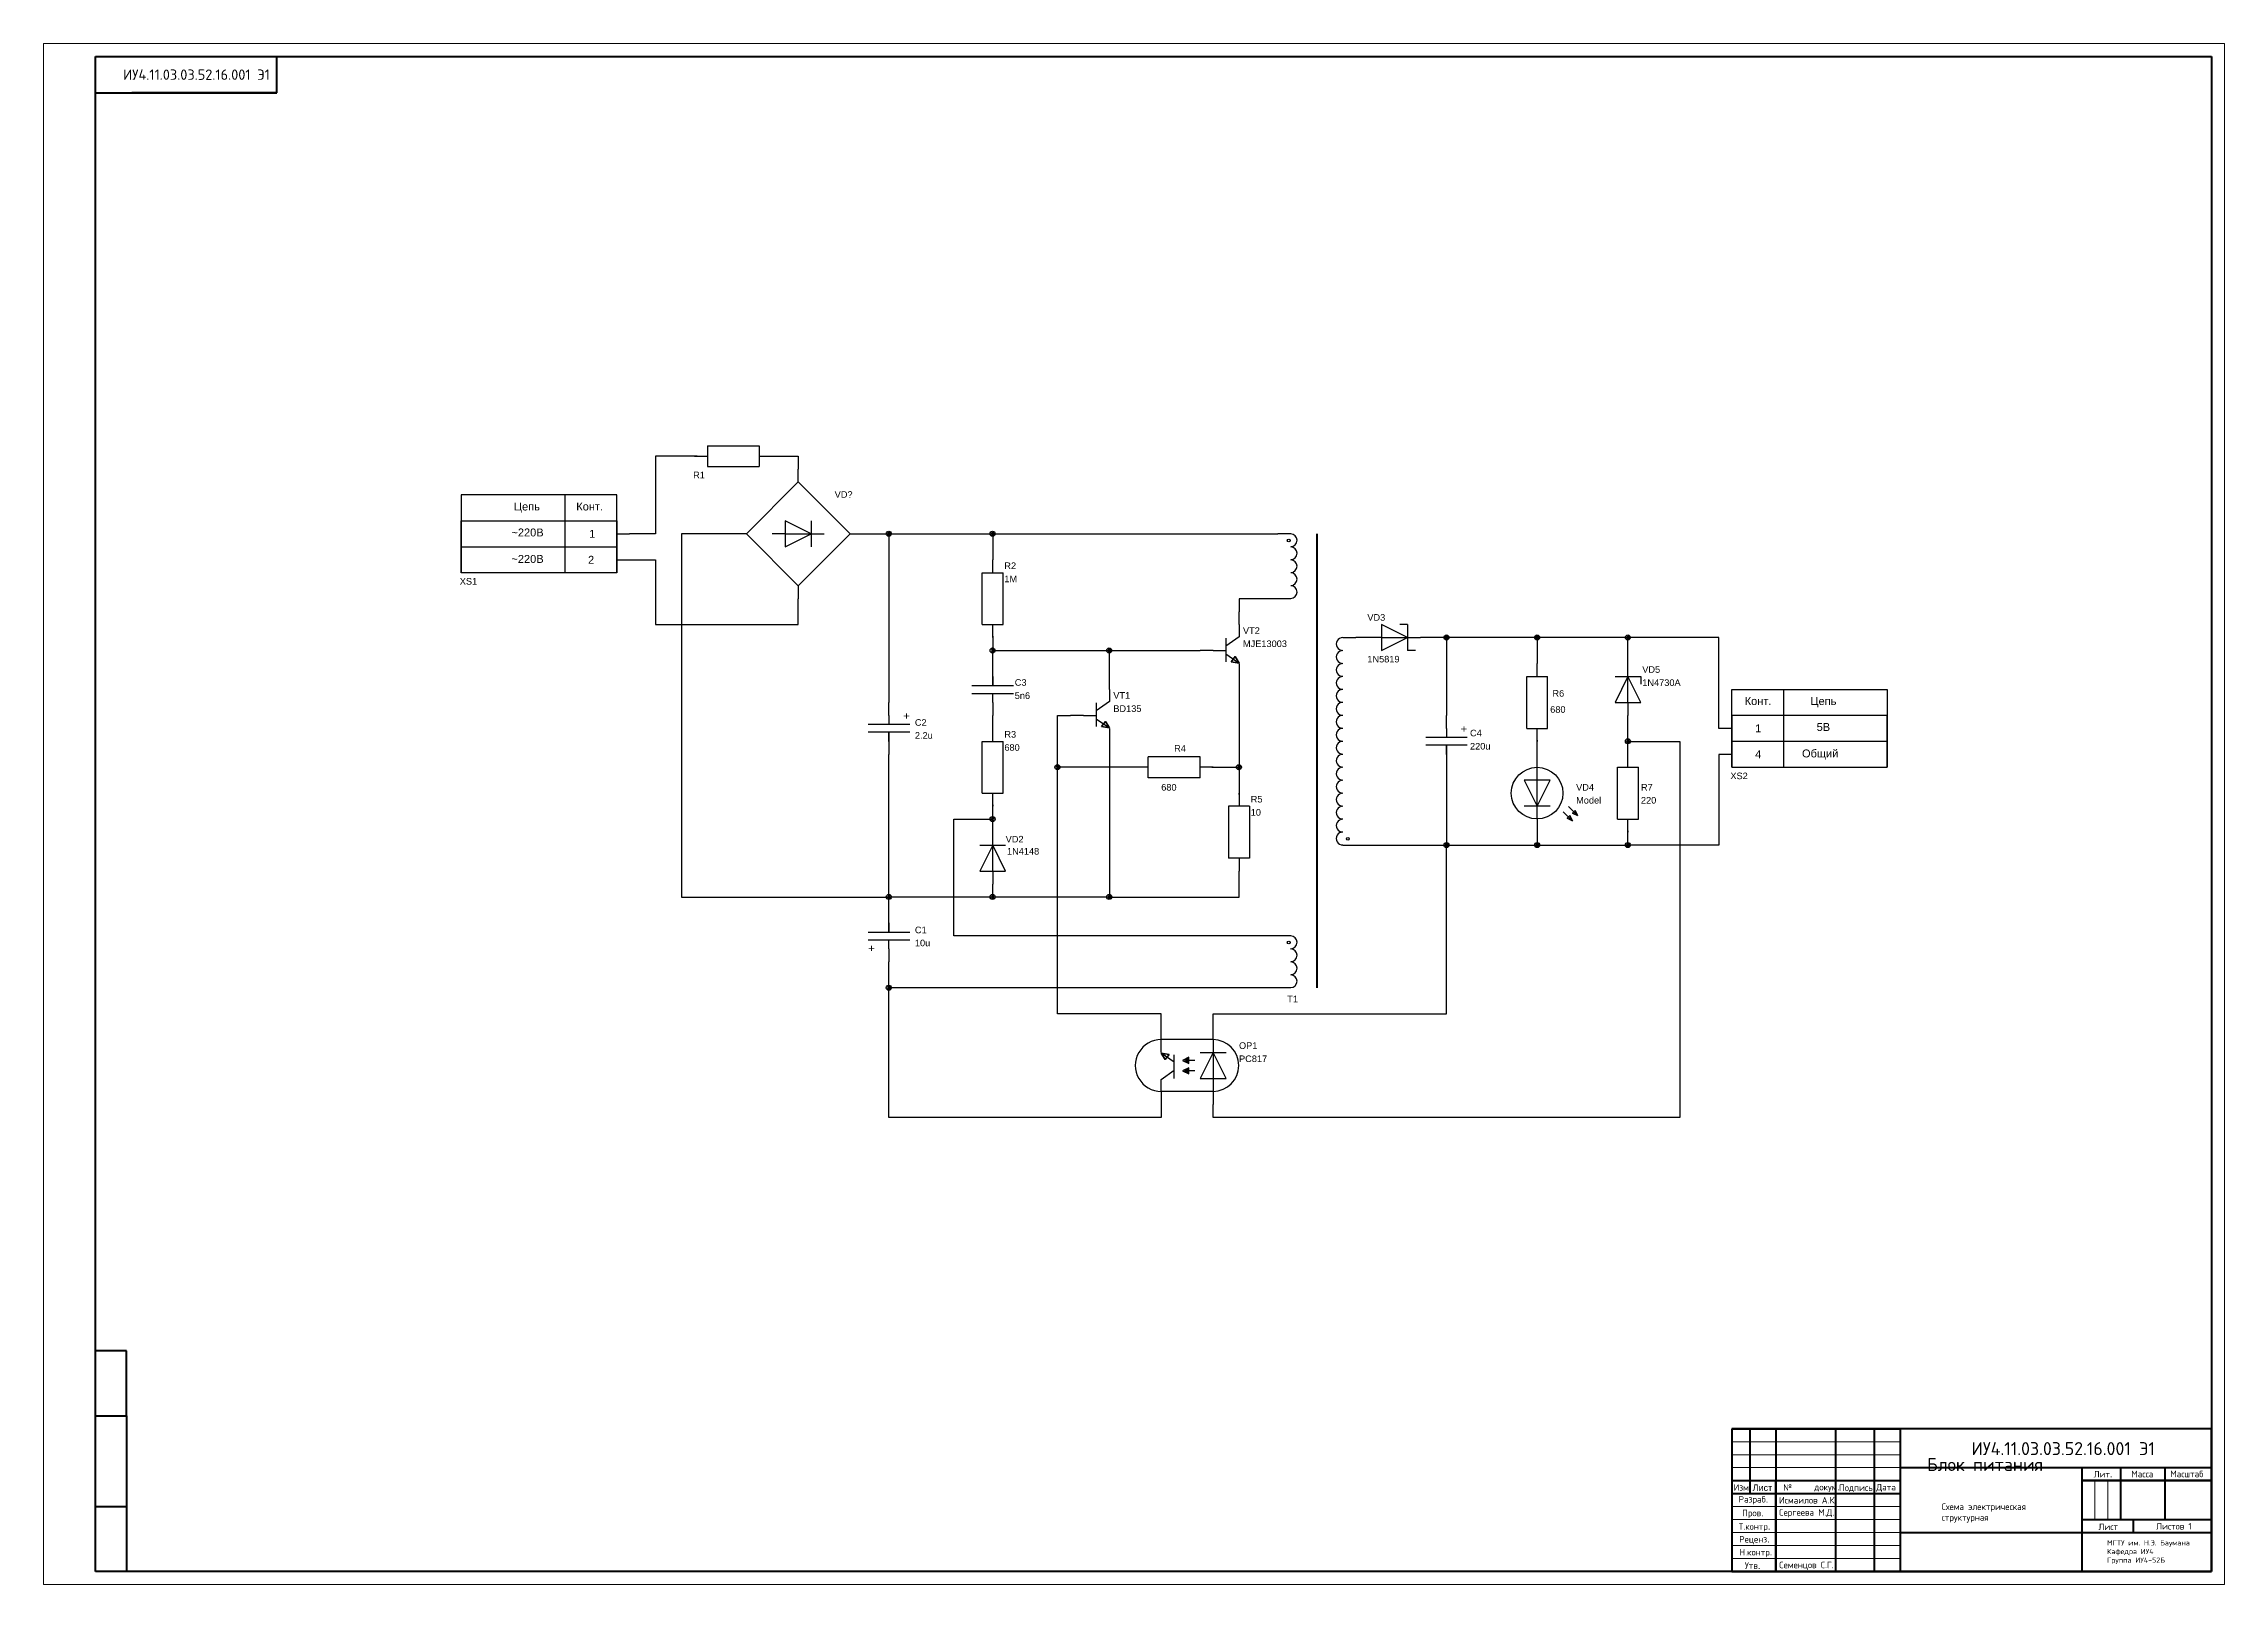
# Model space of a CAD drawing. Header units: millimetres. Extents: x 1854 to 5850, y 2155 to 2814.
# Drawn here: x 1854 to 2695, y 2220 to 2814 of the extents above; entities that cross this region are included whole.
import ezdxf

# ---------------------------------------------------------------- set-up
doc = ezdxf.new("R2010")
doc.units = ezdxf.units.MM
doc.layers.add('border', color=7, linetype='Continuous', lineweight=20)
doc.layers.add('Sheet', color=7, linetype='Continuous', lineweight=30)
doc.styles.get("Standard").update_dxf_attribs({"font": 'arial.ttf'})

msp = doc.modelspace()

# ---------------------------------------------------------------- linework, layer by layer
for p, q in [((1874, 2809), (1874, 2739)), ((1874, 2809), (1944, 2809)), ((1874, 2809), (1944, 2809)), ((1874, 2809), (1874, 2795)), ((2690, 2225), (2690, 2410)), ((1874, 2273), (1874, 2298)), ((1874, 2298), (1874, 2286)), ((1874, 2250), (1874, 2285)), ((1874, 2285), (1874, 2273)), ((1874, 2250), (1874, 2285)), ((2505, 2280), (2512, 2280)), ((2505, 2280), (2512, 2280)), ((1874, 2238), (1874, 2273)), ((2505, 2275), (2505, 2275)), ((1874, 2225), (1874, 2250)), ((1874, 2250), (1874, 2245)), ((1874, 2225), (1874, 2250)), ((1874, 2250), (1874, 2238)), ((1874, 2225), (1874, 2250)), ((1874, 2250), (1874, 2237)), ((1874, 2225), (1874, 2250)), ((1874, 2225), (1879, 2225)), ((1874, 2225), (1879, 2225)), ((1874, 2225), (1879, 2225)), ((1874, 2225), (1879, 2225)), ((1879, 2225), (1886, 2225))]:
    msp.add_line(p, q)
at = {"lineweight": 40}
msp.add_line((1874, 2795), (1944, 2795), dxfattribs=at)
at = {"layer": 'border'}
for p, q in [((1854, 2814), (2695, 2814)), ((1854, 2814), (1854, 2220)), ((2695, 2814), (2695, 2220)), ((2695, 2220), (1854, 2220))]:
    msp.add_line(p, q, dxfattribs=at)
at = {"layer": 'border', "lineweight": 40}
for p, q in [((1874, 2225), (1874, 2809)), ((1874, 2809), (2690, 2809)), ((1944, 2795), (1944, 2809)), ((2690, 2809), (2690, 2225)), ((1944, 2795), (1887.98, 2795)), ((1886, 2310), (1874, 2310)), ((1886, 2285), (1886, 2310)), ((1874, 2285), (1886, 2285)), ((1886, 2285), (1886, 2225)), ((2690, 2280), (2505, 2280)), ((2505, 2280), (2505, 2225)), ((2505, 2280), (2570, 2280)), ((2505, 2280), (2512, 2280)), ((2512, 2280), (2512, 2255)), ((2545, 2280), (2522, 2280)), ((2522, 2280), (2522, 2225)), ((2560, 2280), (2545, 2280)), ((2545, 2280), (2545, 2225)), ((2570, 2280), (2560, 2280)), ((2560, 2280), (2560, 2225)), ((2570, 2280), (2570, 2265)), ((2655, 2280), (2640, 2280)), ((2655, 2280), (2655, 2280)), ((2690, 2280), (2672, 2280)), ((2690, 2225), (2690, 2280)), ((2570, 2265), (2570, 2225)), ((2570, 2265), (2690, 2265)), ((2570, 2265), (2690, 2265)), ((2640, 2265), (2640, 2225)), ((2655, 2265), (2655, 2245)), ((2672, 2265), (2672, 2245)), ((2690, 2265), (2690, 2260)), ((2690, 2265), (2690, 2260)), ((2505, 2260), (2570, 2260)), ((2505, 2260), (2570, 2260)), ((2505, 2255), (2570, 2255)), ((2522, 2225), (2522, 2260)), ((2690, 2260), (2640, 2260)), ((2640, 2260), (2690, 2260)), ((2640, 2260), (2690, 2260)), ((1874, 2250), (1886, 2250)), ((2570, 2240), (2690, 2240)), ((2640, 2245), (2690, 2245)), ((2650, 2245), (2650, 2245)), ((2660, 2240), (2660, 2245)), ((2690, 2225), (1874, 2225)), ((2505, 2225), (2522, 2225)), ((2505, 2225), (2690, 2225)), ((2690, 2225), (2690, 2225))]:
    msp.add_line(p, q, dxfattribs=at)
at = {"layer": 'border', "lineweight": 18}
for p, q in [((2505, 2275), (2570, 2275)), ((2505, 2270), (2570, 2270)), ((2505, 2270), (2570, 2270)), ((2505, 2265), (2570, 2265)), ((2505, 2265), (2568.54, 2265))]:
    msp.add_line(p, q, dxfattribs=at)
at = {"layer": 'border', "lineweight": 20}
for p, q in [((2505, 2255), (2570, 2255)), ((2645, 2260), (2645, 2245)), ((2645, 2245), (2645, 2260)), ((2645, 2260), (2645, 2245)), ((2645, 2245), (2645, 2260)), ((2645, 2260), (2645, 2245)), ((2650, 2260), (2650, 2245)), ((2505, 2250), (2570, 2250)), ((2505, 2250), (2570, 2250)), ((2505, 2245), (2570, 2245)), ((2505, 2245), (2570, 2245)), ((2505, 2240), (2570, 2240)), ((2505, 2240), (2570, 2240)), ((2640, 2240), (2690, 2240)), ((2640, 2240), (2690, 2240)), ((2505, 2235), (2570, 2235)), ((2505, 2235), (2570, 2235)), ((2505, 2230), (2570, 2230)), ((2505, 2230), (2522, 2230)), ((2545, 2230), (2570, 2230))]:
    msp.add_line(p, q, dxfattribs=at)
at = {"layer": 'Sheet'}
for p, q in [((2110, 2659), (2110, 2651)), ((2110, 2659), (2130, 2659)), ((2130, 2659), (2130, 2651)), ((2105, 2655), (2090, 2655)), ((2090, 2655), (2090, 2625)), ((2105, 2655), (2110, 2655)), ((2106, 2655), (2105, 2655)), ((2110, 2651), (2130, 2651)), ((2130, 2655), (2135, 2655)), ((2134, 2655), (2135, 2655)), ((2135, 2655), (2145, 2655)), ((2145, 2655), (2145, 2650)), ((2145, 2645), (2145, 2650)), ((2145, 2649), (2145, 2650)), ((2125, 2625), (2145, 2645)), ((2145, 2645), (2165, 2625)), ((2075, 2640), (2015, 2640)), ((2015, 2640), (2015, 2610)), ((2055, 2640), (2055, 2610)), ((2075, 2610), (2075, 2640)), ((2015, 2610), (2015, 2630)), ((2015, 2630), (2075, 2630)), ((2075, 2630), (2075, 2615)), ((2075, 2625), (2080, 2625)), ((2090, 2625), (2080, 2625)), ((2080, 2625), (2080, 2625)), ((2120, 2625), (2100, 2625)), ((2100, 2625), (2100, 2485)), ((2125, 2625), (2120, 2625)), ((2121, 2625), (2120, 2625)), ((2145, 2605), (2125, 2625)), ((2140, 2625), (2135, 2625)), ((2140, 2630), (2140, 2620)), ((2150, 2625), (2140, 2630)), ((2140, 2625), (2150, 2625)), ((2140, 2620), (2150, 2625)), ((2165, 2625), (2145, 2605)), ((2150, 2630), (2150, 2620)), ((2150, 2630), (2150, 2630)), ((2150, 2625), (2155, 2625)), ((2165, 2625), (2170, 2625)), ((2169, 2625), (2170, 2625)), ((2170, 2625), (2180, 2625)), ((2180, 2625), (2180, 2560)), ((2180, 2625), (2220, 2625)), ((2220, 2625), (2220, 2615)), ((2220, 2625), (2330, 2625)), ((2335, 2625), (2330, 2625)), ((2015, 2610), (2015, 2620)), ((2015, 2620), (2075, 2620)), ((2075, 2620), (2075, 2610)), ((2075, 2610), (2015, 2610)), ((2075, 2610), (2020, 2610)), ((2075, 2615), (2080, 2615)), ((2080, 2615), (2090, 2615)), ((2090, 2615), (2090, 2590)), ((2216, 2610), (2224, 2610)), ((2216, 2590), (2216, 2610)), ((2220, 2610), (2220, 2615)), ((2220, 2614.49), (2220, 2615)), ((2224, 2590), (2224, 2610)), ((2145, 2605), (2145, 2600)), ((2145, 2601), (2145, 2600)), ((2145, 2590), (2145, 2600)), ((2330, 2600), (2315, 2600)), ((2315, 2600), (2315, 2595)), ((2335, 2600), (2330, 2600)), ((2315, 2590), (2315, 2595)), ((2090, 2590), (2145, 2590)), ((2216, 2590), (2224, 2590)), ((2220, 2585), (2220, 2590)), ((2220, 2585.51), (2220, 2585)), ((2220, 2585), (2220, 2580)), ((2315, 2585.32), (2309.92, 2581.76)), ((2309.92, 2584.81), (2309.92, 2575.67)), ((2315, 2590), (2315, 2585.32)), ((2355, 2585), (2360, 2585)), ((2365, 2585), (2360, 2585)), ((2370, 2585), (2365, 2585)), ((2365.51, 2585), (2365, 2585)), ((2370, 2590), (2370, 2580)), ((2380, 2585), (2370, 2590)), ((2370, 2585), (2380, 2585)), ((2370, 2580), (2380, 2585)), ((2380, 2590), (2377, 2590)), ((2380, 2590), (2380, 2580)), ((2380, 2590), (2380, 2590)), ((2380, 2585), (2385, 2585)), ((2384.49, 2585), (2385, 2585)), ((2395, 2585), (2385, 2585)), ((2395, 2585), (2395, 2555)), ((2430, 2585), (2395, 2585)), ((2430, 2585), (2430, 2575)), ((2465, 2585), (2430, 2585)), ((2500, 2585), (2465, 2585)), ((2465, 2575), (2465, 2585)), ((2500, 2550), (2500, 2585)), ((2220, 2575), (2220, 2580)), ((2220, 2580), (2265, 2580)), ((2220, 2570), (2220, 2575)), ((2265, 2570), (2265, 2580)), ((2265, 2580), (2300, 2580)), ((2305, 2580), (2300, 2580)), ((2305, 2580), (2309.92, 2580)), ((2309.92, 2578.72), (2315, 2575.16)), ((2311.95, 2575.67), (2313.48, 2577.7)), ((2313.48, 2577.7), (2311.95, 2575.67)), ((2315, 2575.16), (2311.95, 2575.67)), ((2311.95, 2575.67), (2315, 2575.16)), ((2313.48, 2577.7), (2315, 2575.16)), ((2315, 2575.16), (2313.48, 2577.7)), ((2315, 2575.16), (2315, 2575.16)), ((2315, 2575.16), (2315, 2575.16)), ((2315, 2575), (2315, 2570)), ((2383, 2580), (2380, 2580)), ((2430, 2570), (2430, 2575)), ((2430, 2574.49), (2430, 2575)), ((2465, 2570), (2465, 2575)), ((2465, 2572.5), (2465, 2575)), ((2212, 2566.5), (2228, 2566.5)), ((2220, 2570), (2220, 2566.5)), ((2220, 2566.5), (2220, 2570)), ((2265, 2565), (2265, 2570)), ((2315, 2570), (2315, 2565)), ((2426, 2570), (2434, 2570)), ((2426, 2550), (2426, 2570)), ((2434, 2550), (2434, 2570)), ((2460, 2570), (2470, 2570)), ((2460, 2570), (2460, 2570)), ((2465, 2570), (2460, 2560)), ((2465, 2560), (2465, 2570)), ((2470, 2560), (2465, 2570)), ((2470, 2570), (2470, 2567)), ((2180, 2555), (2180, 2560)), ((2212, 2563.5), (2228, 2563.5)), ((2220, 2560), (2220, 2563.5)), ((2220, 2560), (2220, 2555)), ((2265, 2560.32), (2259.92, 2556.76)), ((2259.92, 2559.81), (2259.92, 2550.67)), ((2265, 2565), (2265, 2560.32)), ((2315, 2565), (2315, 2535)), ((2460, 2560), (2470, 2560)), ((2465, 2560), (2465, 2555)), ((2465, 2557.5), (2465, 2555)), ((2505, 2535), (2505, 2565)), ((2505, 2565), (2565, 2565)), ((2525, 2565), (2525, 2535)), ((2565, 2565), (2565, 2535)), ((2188, 2551.5), (2172, 2551.5)), ((2188, 2548.5), (2172, 2548.5)), ((2180, 2555), (2180, 2551.5)), ((2180, 2545), (2180, 2548.5)), ((2180, 2548.5), (2180, 2545)), ((2220, 2550), (2220, 2555)), ((2220, 2545), (2220, 2550)), ((2220, 2549.49), (2220, 2550)), ((2245, 2535), (2245, 2555)), ((2245, 2555), (2250, 2555)), ((2255, 2555), (2250, 2555)), ((2255, 2555), (2259.92, 2555)), ((2259.92, 2553.72), (2265, 2550.16)), ((2261.95, 2550.67), (2263.48, 2552.7)), ((2263.48, 2552.7), (2261.95, 2550.67)), ((2265, 2550.16), (2261.95, 2550.67)), ((2261.95, 2550.67), (2265, 2550.16)), ((2263.48, 2552.7), (2265, 2550.16)), ((2265, 2550.16), (2263.48, 2552.7)), ((2265, 2550.16), (2265, 2550.16)), ((2265, 2550.16), (2265, 2550.16)), ((2265, 2550), (2265, 2545)), ((2395, 2550), (2395, 2555)), ((2395, 2550), (2395, 2546.5)), ((2426, 2550), (2434, 2550)), ((2430, 2545), (2430, 2550)), ((2465, 2545), (2465, 2555)), ((2505, 2550), (2500, 2550)), ((2565, 2555), (2505, 2555)), ((2505, 2555), (2505, 2540)), ((2565, 2535), (2565, 2555)), ((2180, 2545), (2180, 2540)), ((2180, 2485), (2180, 2540)), ((2216, 2545), (2224, 2545)), ((2216, 2525), (2216, 2545)), ((2224, 2525), (2224, 2545)), ((2265, 2545), (2265, 2540)), ((2265, 2540), (2265, 2485)), ((2403, 2546.5), (2387, 2546.5)), ((2403, 2543.5), (2387, 2543.5)), ((2395, 2540), (2395, 2543.5)), ((2395, 2543.5), (2395, 2540)), ((2395, 2540), (2395, 2535)), ((2430, 2545.51), (2430, 2545)), ((2430, 2539.22), (2430, 2545)), ((2430, 2545), (2430, 2545)), ((2465, 2540), (2465, 2545)), ((2465, 2545), (2485, 2545)), ((2465, 2535), (2465, 2540)), ((2465, 2539.49), (2465, 2540)), ((2485, 2545), (2485, 2400)), ((2505, 2540), (2500, 2540)), ((2500, 2540), (2500, 2505)), ((2565, 2545), (2505, 2545)), ((2505, 2545), (2505, 2535)), ((2565, 2535), (2565, 2545)), ((2275, 2535), (2245, 2535)), ((2245, 2440), (2245, 2535)), ((2280, 2535), (2275, 2535)), ((2275.51, 2535), (2275, 2535)), ((2280, 2531), (2280, 2539)), ((2300, 2539), (2280, 2539)), ((2300, 2531), (2300, 2539)), ((2305, 2535), (2300, 2535)), ((2304.49, 2535), (2305, 2535)), ((2305, 2535), (2315, 2535)), ((2315, 2535), (2315, 2525)), ((2395, 2535), (2395, 2505)), ((2430, 2534.65), (2430, 2539.22)), ((2430, 2515), (2430, 2535)), ((2461, 2535), (2469, 2535)), ((2461, 2515), (2461, 2535)), ((2469, 2515), (2469, 2535)), ((2505, 2535), (2560, 2535)), ((2505, 2535), (2565, 2535)), ((2216, 2525), (2224, 2525)), ((2220, 2520), (2220, 2525)), ((2300, 2531), (2280, 2531)), ((2315, 2525), (2315, 2520)), ((2315, 2524.49), (2315, 2525)), ((2435, 2530), (2425, 2530)), ((2425, 2530), (2430, 2520)), ((2430, 2520), (2435, 2530)), ((2205, 2470), (2205, 2515)), ((2205, 2515), (2220, 2515)), ((2220, 2520.51), (2220, 2520)), ((2220, 2515), (2220, 2520)), ((2220, 2510), (2220, 2515)), ((2319, 2520), (2311, 2520)), ((2311, 2520), (2311, 2500)), ((2319, 2520), (2319, 2500)), ((2435, 2520), (2425, 2520)), ((2430, 2515.35), (2430, 2510.78)), ((2440, 2517.89), (2443.56, 2514.33)), ((2441.52, 2515.35), (2442.54, 2516.36)), ((2442.54, 2516.36), (2441.52, 2515.35)), ((2443.56, 2514.33), (2441.52, 2515.35)), ((2441.52, 2515.35), (2443.56, 2514.33)), ((2442.03, 2519.92), (2445.59, 2516.36)), ((2442.54, 2516.36), (2443.56, 2514.33)), ((2443.56, 2514.33), (2442.54, 2516.36)), ((2443.56, 2517.38), (2444.57, 2518.4)), ((2444.57, 2518.4), (2443.56, 2517.38)), ((2445.59, 2516.36), (2443.56, 2517.38)), ((2443.56, 2517.38), (2445.59, 2516.36)), ((2444.57, 2518.4), (2445.59, 2516.36)), ((2445.59, 2516.36), (2444.57, 2518.4)), ((2445.59, 2516.36), (2445.59, 2516.36)), ((2445.59, 2516.36), (2445.59, 2516.36)), ((2461, 2515), (2469, 2515)), ((2465, 2510), (2465, 2515)), ((2220, 2505), (2220, 2510)), ((2220, 2507.5), (2220, 2510)), ((2430, 2510.78), (2430, 2505)), ((2443.56, 2514.33), (2443.56, 2514.33)), ((2443.56, 2514.33), (2443.56, 2514.33)), ((2465, 2510.51), (2465, 2510)), ((2465, 2505), (2465, 2510)), ((2215, 2505), (2225, 2505)), ((2215, 2505), (2215, 2505)), ((2220, 2505), (2215, 2495)), ((2220, 2495), (2220, 2505)), ((2225, 2495), (2220, 2505)), ((2319, 2500), (2311, 2500)), ((2315, 2500), (2315, 2495)), ((2355, 2505), (2360, 2505)), ((2360, 2505), (2395, 2505)), ((2395, 2440), (2395, 2505)), ((2395, 2505), (2430, 2505)), ((2430, 2505), (2465, 2505)), ((2500, 2505), (2465, 2505)), ((2215, 2495), (2225, 2495)), ((2220, 2495), (2220, 2490)), ((2220, 2492.5), (2220, 2490)), ((2220, 2485), (2220, 2490)), ((2315, 2495.51), (2315, 2495)), ((2315, 2485), (2315, 2495)), ((2100, 2485), (2180, 2485)), ((2180, 2480), (2180, 2485)), ((2220, 2485), (2180, 2485)), ((2265, 2485), (2220, 2485)), ((2265, 2485), (2315, 2485)), ((2180, 2475), (2180, 2480)), ((2180, 2475), (2180, 2471.5)), ((2180, 2471.5), (2180, 2475)), ((2172, 2471.5), (2188, 2471.5)), ((2172, 2468.5), (2188, 2468.5)), ((2180, 2465), (2180, 2468.5)), ((2180, 2465), (2180, 2460)), ((2330, 2470), (2205, 2470)), ((2335, 2470), (2330, 2470)), ((2180, 2450), (2180, 2460)), ((2330, 2450), (2180, 2450)), ((2180, 2400), (2180, 2450)), ((2335, 2450), (2330, 2450)), ((2285, 2440), (2245, 2440)), ((2285, 2435), (2285, 2440)), ((2305, 2435), (2305, 2440)), ((2305, 2440), (2395, 2440)), ((2285, 2430), (2285, 2435)), ((2305, 2430), (2305, 2435)), ((2285, 2425), (2285, 2430)), ((2305, 2430), (2285, 2430)), ((2290, 2421.28), (2285, 2424.84)), ((2286.52, 2422.3), (2285, 2424.84)), ((2285, 2424.84), (2288.05, 2424.33)), ((2285, 2424.84), (2286.52, 2422.3)), ((2288.05, 2424.33), (2285, 2424.84)), ((2285, 2424.84), (2285, 2424.84)), ((2288.05, 2424.33), (2286.52, 2422.3)), ((2286.52, 2422.3), (2288.05, 2424.33)), ((2288.05, 2424.33), (2288.05, 2424.33)), ((2290, 2415), (2290, 2424.14)), ((2295.6, 2423.2), (2293.2, 2422)), ((2295.33, 2422.62), (2293.98, 2421.97)), ((2295.36, 2421.21), (2295.33, 2422.62)), ((2295.6, 2422), (2295.6, 2423.2)), ((2300, 2425), (2310, 2425)), ((2305, 2425), (2300, 2415)), ((2305, 2430), (2305, 2410)), ((2310, 2415), (2305, 2425)), ((2285, 2414.68), (2290, 2418.24)), ((2285, 2410), (2285, 2414.68)), ((2293.2, 2422), (2295.6, 2420.8)), ((2295.6, 2419.2), (2293.2, 2418)), ((2293.2, 2418), (2295.6, 2416.8)), ((2295.36, 2418.8), (2293.95, 2418.02)), ((2293.95, 2418.02), (2295.18, 2417.25)), ((2293.98, 2421.97), (2295.2, 2421.33)), ((2295.18, 2418.43), (2294.51, 2417.97)), ((2294.51, 2417.97), (2294.92, 2417.6)), ((2295.06, 2421.99), (2294.61, 2421.91)), ((2294.92, 2417.6), (2294.93, 2418.02)), ((2295.2, 2421.33), (2295.06, 2421.99)), ((2295.18, 2417.25), (2295.18, 2418.43)), ((2295.34, 2417.2), (2295.36, 2418.8)), ((2298, 2422), (2295.6, 2422)), ((2295.6, 2420.8), (2295.6, 2422)), ((2295.6, 2418), (2295.6, 2419.2)), ((2298, 2418), (2295.6, 2418)), ((2295.6, 2416.8), (2295.6, 2418)), ((2300, 2415), (2310, 2415)), ((2285, 2410), (2285, 2405)), ((2305, 2410), (2285, 2410)), ((2305, 2410), (2305, 2405)), ((2285, 2400), (2180, 2400)), ((2285, 2405), (2285, 2400)), ((2305, 2400), (2305, 2405)), ((2485, 2400), (2305, 2400))]:
    msp.add_line(p, q, dxfattribs=at)
at = {"layer": 'Sheet', "lineweight": 50}
for p, q in [((2345, 2625), (2345, 2465)), ((2345, 2465), (2345, 2450))]:
    msp.add_line(p, q, dxfattribs=at)
at = {"layer": 'Sheet'}
for centre, radius in [((2179.96, 2625.04), 0.974), ((2179.96, 2625.04), 0.974), ((2179.96, 2625.04), 0.974), ((2179.96, 2625.04), 0.974), ((2356.96, 2507.44), 0.558), ((2394.96, 2505.04), 0.974), ((2394.96, 2505.04), 0.974), ((2394.96, 2505.04), 0.974), ((2394.96, 2505.04), 0.974), ((2394.96, 2505.04), 0.974), ((2394.96, 2505.04), 0.974), ((2394.96, 2505.04), 0.974), ((2394.96, 2505.04), 0.974), ((2219.96, 2485.04), 0.974), ((2219.96, 2485.04), 0.974), ((2219.96, 2485.04), 0.974), ((2219.96, 2485.04), 0.974), ((2179.96, 2450.04), 0.974), ((2179.96, 2450.04), 0.974), ((2179.96, 2450.04), 0.974), ((2179.96, 2450.04), 0.974)]:
    msp.add_circle(centre, radius, dxfattribs=at)
for centre, radius, start, end in [((2180, 2625), 0.508, 0, 180), ((2180, 2625), 0.508, 180, 0), ((2220, 2625), 0.508, 0, 180), ((2220, 2625), 0.508, 180, 0), ((2334.96, 2622.54), 2.46, 270.90501, 89.06372), ((2334.96, 2617.54), 2.46, 270.90523, 89.06396), ((2334.96, 2612.54), 2.46, 270.90545, 89.06419), ((2334.96, 2607.54), 2.46, 270.90567, 89.06443), ((2334.96, 2602.54), 2.46, 270.90495, 89.06366), ((2354.96, 2582.54), 2.46, 88.99848, 270.96784), ((2395, 2585), 0.508, 0, 180), ((2395, 2585), 0.508, 180, 0), ((2430, 2585), 0.508, 0, 180), ((2430, 2585), 0.508, 180, 0), ((2465, 2585), 0.508, 0, 180), ((2465, 2585), 0.508, 180, 0), ((2220, 2580), 0.508, 0, 180), ((2220, 2580), 0.508, 180, 0), ((2265, 2580), 0.508, 0, 180), ((2265, 2580), 0.508, 180, 0), ((2354.96, 2577.54), 2.46, 88.99873, 270.96808), ((2354.96, 2572.54), 2.46, 88.99899, 270.96831), ((2354.96, 2567.54), 2.46, 88.99924, 270.96855), ((2354.96, 2562.54), 2.46, 88.99949, 270.96879), ((2354.96, 2557.54), 2.46, 88.99867, 270.96802), ((2354.96, 2552.54), 2.46, 88.99785, 270.96725), ((2354.96, 2547.54), 2.46, 88.9981, 270.96749), ((2354.96, 2542.54), 2.46, 88.99836, 270.96773), ((2354.96, 2537.54), 2.46, 88.99862, 270.96797), ((2465, 2545), 0.508, 0, 180), ((2465, 2545), 0.508, 180, 0), ((2245, 2535), 0.508, 0, 180), ((2245, 2535), 0.508, 180, 0), ((2315, 2535), 0.508, 0, 180), ((2315, 2535), 0.508, 180, 0), ((2354.96, 2532.54), 2.46, 88.99886, 270.9682), ((2354.96, 2527.54), 2.46, 88.99912, 270.96844), ((2354.96, 2522.54), 2.46, 88.99938, 270.96868), ((2220, 2515), 0.508, 0, 180), ((2220, 2515), 0.508, 180, 0), ((2354.96, 2517.54), 2.46, 88.99855, 270.96791), ((2354.96, 2512.54), 2.46, 88.99773, 270.96714), ((2354.96, 2507.54), 2.46, 88.99799, 270.96738), ((2395, 2505), 0.508, 0, 180), ((2395, 2505), 0.508, 180, 0), ((2430, 2505), 0.508, 0, 180), ((2430, 2505), 0.508, 180, 0), ((2465, 2505), 0.508, 0, 180), ((2465, 2505), 0.508, 180, 0), ((2180, 2485), 0.508, 0, 180), ((2180, 2485), 0.508, 180, 0), ((2220, 2485), 0.508, 0, 180), ((2220, 2485), 0.508, 180, 0), ((2265, 2485), 0.508, 0, 180), ((2265, 2485), 0.508, 180, 0), ((2334.96, 2467.54), 2.46, 270.90436, 89.06303), ((2334.96, 2462.54), 2.46, 270.90459, 89.06327), ((2334.96, 2457.54), 2.46, 270.90481, 89.06351), ((2180, 2450), 0.508, 0, 180), ((2180, 2450), 0.508, 180, 0), ((2334.96, 2452.54), 2.46, 270.90503, 89.06374), ((2284.96, 2420.04), 9.96, 89.76332, 270.23462), ((2304.96, 2420.04), 9.96, 270.23543, 89.76251)]:
    msp.add_arc(centre, radius, start, end, dxfattribs=at)
for centre, major_axis, ratio in [((2219.96, 2625.04), (0.974, 0), 0.99999), ((2219.96, 2625.04), (0.974, 0), 0.99999), ((2219.96, 2625.04), (0.974, 0), 0.99999), ((2219.96, 2625.04), (0.974, 0), 0.99999), ((2334.16, 2622.44), (0, 0.558), 0.995268), ((2394.96, 2585.04), (0.974, 0), 0.99999), ((2394.96, 2585.04), (0.974, 0), 0.99999), ((2394.96, 2585.04), (0.974, 0), 0.99999), ((2394.96, 2585.04), (0.974, 0), 0.99999), ((2429.96, 2585.04), (0, 0.974), 0.99999), ((2429.96, 2585.04), (0, 0.974), 0.99999), ((2429.96, 2585.04), (0, 0.974), 0.99999), ((2429.96, 2585.04), (0, 0.974), 0.99999), ((2464.96, 2585.04), (0, 0.974), 0.99999), ((2464.96, 2585.04), (0, 0.974), 0.99999), ((2464.96, 2585.04), (0, 0.974), 0.99999), ((2464.96, 2585.04), (0, 0.974), 0.99999), ((2219.96, 2580.04), (0.974, 0), 0.999995), ((2219.96, 2580.04), (0.974, 0), 0.999995), ((2219.96, 2580.04), (0.974, 0), 0.999995), ((2219.96, 2580.04), (0.974, 0), 0.999995), ((2264.96, 2580.04), (0, 0.974), 0.999995), ((2264.96, 2580.04), (0, 0.974), 0.999995), ((2264.96, 2580.04), (0, 0.974), 0.999995), ((2264.96, 2580.04), (0, 0.974), 0.999995), ((2464.96, 2545.04), (0, 0.974), 0.99999), ((2464.96, 2545.04), (0, 0.974), 0.99999), ((2464.96, 2545.04), (0, 0.974), 0.99999), ((2464.96, 2545.04), (0, 0.974), 0.99999), ((2244.96, 2535.04), (0, 0.974), 0.99999), ((2244.96, 2535.04), (0, 0.974), 0.99999), ((2244.96, 2535.04), (0, 0.974), 0.99999), ((2244.96, 2535.04), (0, 0.974), 0.99999), ((2314.96, 2535.04), (0, 0.974), 0.99999), ((2314.96, 2535.04), (0, 0.974), 0.99999), ((2314.96, 2535.04), (0, 0.974), 0.99999), ((2314.96, 2535.04), (0, 0.974), 0.99999), ((2429.96, 2525.04), (9.96, 0), 0.999735), ((2219.96, 2515.04), (0.974, 0), 0.99999), ((2219.96, 2515.04), (0.974, 0), 0.99999), ((2219.96, 2515.04), (0.974, 0), 0.99999), ((2219.96, 2515.04), (0.974, 0), 0.99999), ((2429.96, 2505.04), (0, 0.974), 0.999979), ((2429.96, 2505.04), (0, 0.974), 0.999979), ((2429.96, 2505.04), (0, 0.974), 0.999979), ((2429.96, 2505.04), (0, 0.974), 0.999979), ((2464.96, 2505.04), (0, 0.974), 0.999979), ((2464.96, 2505.04), (0, 0.974), 0.999979), ((2464.96, 2505.04), (0, 0.974), 0.999979), ((2464.96, 2505.04), (0, 0.974), 0.999979), ((2464.96, 2505.04), (0, 0.974), 0.999979), ((2464.96, 2505.04), (0, 0.974), 0.999979), ((2179.96, 2485.04), (0, 0.974), 0.99999), ((2179.96, 2485.04), (0, 0.974), 0.99999), ((2179.96, 2485.04), (0, 0.974), 0.99999), ((2179.96, 2485.04), (0, 0.974), 0.99999), ((2179.96, 2485.04), (0, 0.974), 0.99999), ((2179.96, 2485.04), (0, 0.974), 0.99999), ((2179.96, 2485.04), (0, 0.974), 0.99999), ((2179.96, 2485.04), (0, 0.974), 0.99999), ((2264.96, 2485.04), (0, 0.974), 0.99999), ((2264.96, 2485.04), (0, 0.974), 0.99999), ((2264.96, 2485.04), (0, 0.974), 0.99999), ((2264.96, 2485.04), (0, 0.974), 0.99999), ((2334.16, 2467.44), (0, 0.558), 0.995286)]:
    msp.add_ellipse(centre, major_axis=major_axis, ratio=ratio, dxfattribs=at)

# ---------------------------------------------------------------- texts
at = {"attachment_point": 1}
for s, width, gutter_width, heights, insert, char_height in [('\\pxt3;{\\fISOCPEUR|b0|i0|c204|p34;                              \\P              \\H1.25x;    \\H1.6x;ИУ\\fISOCPEUR|b0|i0|c0|p34;4.11.03.03.52.16.001 \\fISOCPEUR|b0|i0|c204|p34;Э\\fISOCPEUR|b0|i0|c0|p34;1}', 116.9335, 66.06, [12.03], (1858.49, 2807.37), 2), ('\\pxt3;{\\fISOCPEUR|b0|i0|c204|p34;                              \\P                  \\H2.5x;ИУ\\fISOCPEUR|b0|i0|c0|p34;4.11.03.03.52.16.001 \\fISOCPEUR|b0|i0|c204|p34;Э\\fISOCPEUR|b0|i0|c0|p34;1}', 116.9335, 66.06, [12.03], (2572.01, 2278.18), 2), ('{\\fISOCPEUR|b0|i0|c204|p34;\\H0.37842x;Блок питания} ', 60, 66.06, [0], (2580.35, 2268.71), 13.2128), ('{\\fISOCPEUR|b0|i0|c204|p34;Изм.}', 2.5, 12.5, [0], (2505.73, 2258.58), 2.5), ('Лист', 5.1962, 12.5, [0], (2513.07, 2258.52), 2.5), ('{\\fISOCPEUR|b0|i0|c204|p34;Подпись}', 5, 12.5, [0], (2546.39, 2258.52), 2.5), ('{\\fISOCPEUR|b0|i0|c204|p34;Пров}.', 7.5, 12.5, [0], (2509.04, 2248.77), 2.5), ('{\\fISOCPEUR|b0|i0|c204|p34;Схема электрическая \\Pструктурная }', 52.5, 66.06, [0], (2585.94, 2251.19), 2.5), ('{\\fISOCPEUR|b0|i0|c204|p34;Реценз}.', 2.5, 12.5, [0], (2507.92, 2238.64), 2.5), ('{\\fISOCPEUR|b0|i0|c204|p34;Лист}', 2.5, 12.5, [0], (2646.46, 2243.45), 2.5), ('{\\fISOCPEUR|b0|i0|c204|p34;МГТУ им\\fISOCPEUR|b0|i0|c0|p34;. \\fISOCPEUR|b0|i0|c204|p34;Н\\fISOCPEUR|b0|i0|c0|p34;.\\fISOCPEUR|b0|i0|c204|p34;Э\\fISOCPEUR|b0|i0|c0|p34;. \\fISOCPEUR|b0|i0|c204|p34;Баумана\\PКафедра ИУ\\fISOCPEUR|b0|i0|c0|p34;4\\P\\fISOCPEUR|b0|i0|c204|p34;Группа ИУ\\fISOCPEUR|b0|i0|c0|p34;4-52\\fISOCPEUR|b0|i0|c204|p34;Б}', 32.5, 66.06, [0], (2649.74, 2237.01), 2)]:
    msp.add_mtext_dynamic_manual_height_columns(s, width=width, gutter_width=gutter_width, heights=heights, dxfattribs=dict(at, insert=insert, char_height=char_height))
at = {"char_height": 2.5, "attachment_point": 1}
for s, insert in [('{\\fISOCPEUR|b0|i0|c204|p34;Лит}.', (2644.6, 2263.71)), ('{\\fISOCPEUR|b0|i0|c204|p34;Разраб}.', (2507.68, 2254.05)), ('{\\fISOCPEUR|b0|i0|c0|p34;№}', (2524.89, 2258.6)), ('\\pxi-3,l5,t5;{\\fISOCPEUR|b0|i0|c204|p34;докум}.', (2531.83, 2258.74)), ('{\\fISOCPEUR|b0|i0|c204|p34;Дата}', (2560.77, 2258.7)), ('{\\fISOCPEUR|b0|i0|c204|p34;Сергеева М\\fISOCPEUR|b0|i0|c0|p34;.\\fISOCPEUR|b0|i0|c204|p34;Д\\fISOCPEUR|b0|i0|c0|p34;.}', (2523.29, 2248.98)), ('{\\fISOCPEUR|b0|i0|c204|p34;Исмаилов А\\fISOCPEUR|b0|i0|c0|p34;.\\fISOCPEUR|b0|i0|c204|p34;К.}', (2523.25, 2253.67)), ('{\\fISOCPEUR|b0|i0|c204|p34;Т\\fISOCPEUR|b0|i0|c0|p34;.\\fISOCPEUR|b0|i0|c204|p34;контр}.', (2507.7, 2243.57)), ('{\\fISOCPEUR|b0|i0|c204|p34;Листов 1 }', (2668.69, 2243.64)), ('{\\fISOCPEUR|b0|i0|c204|p34;Н.контр}.', (2508, 2233.64)), ('{\\fISOCPEUR|b0|i0|c204|p34;Семенцов С\\fISOCPEUR|b0|i0|c0|p34;.\\fISOCPEUR|b0|i0|c204|p34;Г\\fISOCPEUR|b0|i0|c0|p34;.}', (2523.33, 2228.73)), ('{\\fISOCPEUR|b0|i0|c204|p34;Утв}.', (2510.08, 2228.48))]:
    msp.add_mtext(s, dxfattribs=dict(at, insert=insert))
for s, insert, width in [('{\\fISOCPEUR|b0|i0|c204|p34;Масса}', (2659.11, 2263.79), 8.8067), ('{\\fISOCPEUR|b0|i0|c204|p34;Масштаб}', (2674.13, 2263.81), 13.1205)]:
    msp.add_mtext(s, dxfattribs=dict(at, insert=insert, width=width))
at = {"layer": 'Sheet'}
for s, height, p in [('R1', 2.54, (2104.49, 2646.43)), ('VD?', 2.54, (2159.06, 2638.91)), ('Цепь', 3.048, (2035.34, 2634.02)), ('Конт.', 3.048, (2059.41, 2634.02)), ('~220B', 3.048, (2034.4, 2624.02)), ('1', 3.05, (2064.38, 2623.48)), ('~220B', 3.048, (2034.4, 2613.82)), ('2', 3.05, (2063.95, 2613.48)), ('XS1', 2.54, (2014.49, 2605.43)), ('1M', 2.54, (2224.51, 2606.36)), ('R2', 2.54, (2224.51, 2611.44)), ('VD3', 2.54, (2364.49, 2591.52)), ('VT2', 2.54, (2316.52, 2586.44)), ('MJE13003', 2.54, (2316.52, 2581.36)), ('1N5819', 2.54, (2364.49, 2575.43)), ('VD5', 2.54, (2470.51, 2571.44)), ('C3', 2.54, (2228.51, 2566.44)), ('1N4730A', 2.54, (2470.51, 2566.36)), ('5n6', 2.54, (2228.51, 2561.36)), ('VT1', 2.54, (2266.52, 2561.44)), ('BD135', 2.54, (2266.52, 2556.36)), ('680', 2.54, (2435, 2556.02)), ('R6', 2.54, (2435.86, 2562.24)), ('Конт.', 3.048, (2510, 2559.02)), ('Цепь', 3.048, (2535.35, 2559.02)), ('C2', 2.54, (2190, 2551.02)), ('2.2u', 2.54, (2190, 2546.02)), ('R3', 2.54, (2224.51, 2546.44)), ('C4', 2.54, (2404.08, 2546.94)), ('1', 3.05, (2514.02, 2548.48)), ('5B', 3.048, (2537.76, 2549.02)), ('680', 2.54, (2224.51, 2541.36)), ('R4', 2.54, (2290, 2541.02)), ('220u', 2.54, (2404.08, 2541.86)), ('4', 3.05, (2514.02, 2538.48)), ('Общий', 3.048, (2532.11, 2538.82)), ('XS2', 2.54, (2504.49, 2530.43)), ('680', 2.54, (2285, 2526.02)), ('R5', 2.54, (2319.51, 2521.44)), ('VD4', 2.54, (2445, 2526.02)), ('Model', 2.54, (2445, 2521.02)), ('220', 2.54, (2470, 2521.02)), ('R7', 2.54, (2470, 2526.02)), ('10', 2.54, (2319.51, 2516.36)), ('VD2', 2.54, (2225, 2506.02)), ('1N4148', 2.54, (2225.51, 2501.36)), ('C1', 2.54, (2190, 2471.02)), ('10u', 2.54, (2190, 2466.02)), ('T1', 2.54, (2333.6, 2444.41)), ('OP1', 2.54, (2315, 2426.44)), ('PC817', 2.54, (2315, 2421.36))]:
    msp.add_text(s, height=height, dxfattribs=at).set_placement(p)
for rotation, p in [(270, (2185.27, 2556)), (270, (2400.27, 2551)), (90, (2174.73, 2464))]:
    msp.add_text('+', height=3.05, rotation=rotation, dxfattribs=at).set_placement(p)

doc.saveas('drawing.dxf')
